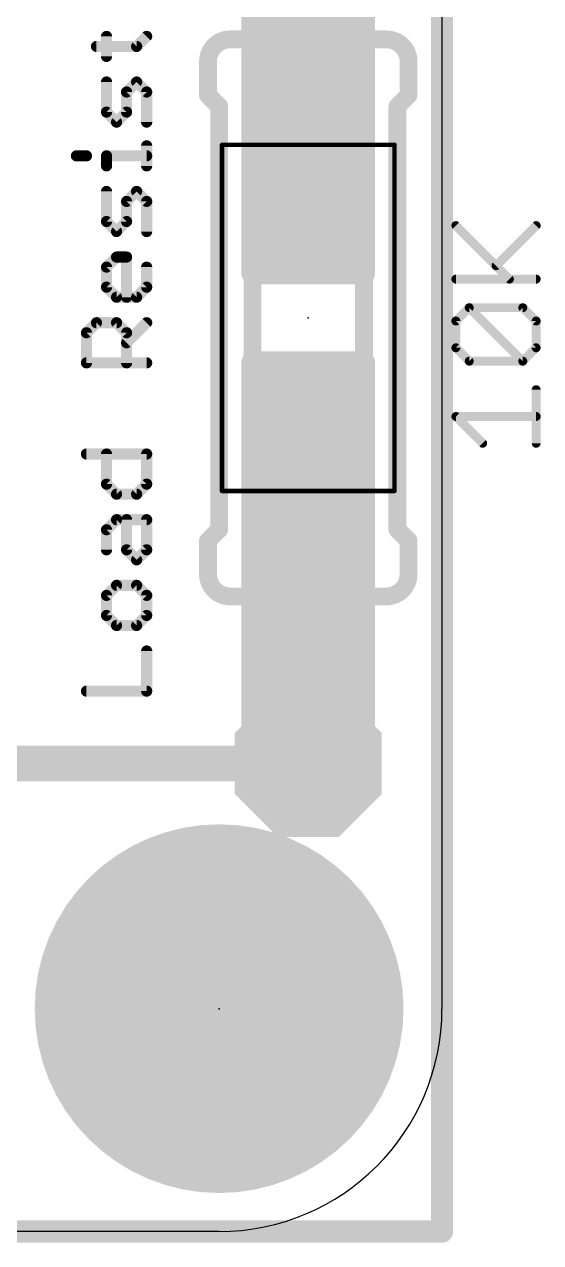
# Model space of a CAD drawing. Extents: x -4.8 to 24, y -1.7 to 22.6.
# Drawn here: x 18.1 to 23.98, y -0.13 to 13.76 of the extents above; entities that cross this region are included whole.
import ezdxf

# ---------------------------------------------------------------- set-up
doc = ezdxf.new("R2010")
doc.units = 0
for name, color, linetype in [('1', 12, 'CONTINUOUS'), ('16', 132, 'CONTINUOUS'), ('17', 110, 'CONTINUOUS'), ('20', 53, 'CONTINUOUS'), ('21', 40, 'CONTINUOUS'), ('23', 53, 'CONTINUOUS'), ('27', 253, 'CONTINUOUS'), ('39', 12, 'CONTINUOUS'), ('40', 132, 'CONTINUOUS'), ('41', 12, 'CONTINUOUS'), ('42', 132, 'CONTINUOUS'), ('51', 253, 'CONTINUOUS')]:
    doc.layers.add(name, color=color, linetype=linetype)

# ---------------------------------------------------------------- blocks, each defined once
blk = doc.blocks.new('RECT')
blk.add_solid([(-0.5, -0.5), (0.5, -0.5), (-0.5, 0.5), (0.5, 0.5)])
blk = doc.blocks.new('OCTAGONP')
at = {"const_width": 0.5}
blk.add_lwpolyline([(-0.25, -0.1036), (-0.25, 0.1036), (-0.1036, 0.25), (0.1036, 0.25), (0.25, 0.1036), (0.25, -0.1036), (0.1036, -0.25), (-0.1036, -0.25), (-0.25, -0.1036), (-0.25, 0.1036)], dxfattribs=at)
blk = doc.blocks.new('ROUNDP')
at = {"const_width": 0.5}
blk.add_lwpolyline([(0, -0.25, 1), (0, 0.25, 1), (0, -0.25)], format="xyb", dxfattribs=at)

msp = doc.modelspace()

# ---------------------------------------------------------------- linework, layer by layer
at = {"layer": '1'}
for points, const_width in [([(20.701, 15.748), (20.701, 10.922)], 0.254), ([(21.971, 10.922), (21.971, 15.748)], 0.254), ([(20.701, 13.716), (21.971, 13.716)], 0.254), ([(20.701, 13.462), (21.971, 13.462)], 0.254), ([(20.701, 13.208), (21.971, 13.208)], 0.254), ([(20.701, 12.954), (21.971, 12.954)], 0.254), ([(20.701, 12.7), (21.971, 12.7)], 0.254), ([(20.701, 12.446), (21.971, 12.446)], 0.254), ([(20.701, 12.192), (21.971, 12.192)], 0.254), ([(20.701, 11.938), (21.971, 11.938)], 0.254), ([(20.701, 11.684), (21.971, 11.684)], 0.254), ([(20.701, 11.43), (21.971, 11.43)], 0.254), ([(20.701, 11.176), (21.971, 11.176)], 0.254), ([(20.701, 10.922), (21.971, 10.922)], 0.254), ([(20.701, 10.922), (21.971, 10.922)], 0.254), ([(20.701, 9.906), (20.701, 5.08)], 0.254), ([(21.971, 9.906), (20.701, 9.906)], 0.254), ([(21.971, 5.08), (21.971, 9.906)], 0.254), ([(20.701, 9.652), (21.971, 9.652)], 0.254), ([(20.701, 9.398), (21.971, 9.398)], 0.254), ([(20.701, 9.144), (21.971, 9.144)], 0.254), ([(20.701, 8.89), (21.971, 8.89)], 0.254), ([(20.701, 8.636), (21.971, 8.636)], 0.254), ([(20.701, 8.382), (21.971, 8.382)], 0.254), ([(20.701, 8.128), (21.971, 8.128)], 0.254), ([(20.701, 7.874), (21.971, 7.874)], 0.254), ([(20.701, 7.62), (21.971, 7.62)], 0.254), ([(20.701, 7.366), (21.971, 7.366)], 0.254), ([(20.701, 7.112), (21.971, 7.112)], 0.254), ([(20.701, 6.858), (21.971, 6.858)], 0.254), ([(20.701, 6.604), (21.971, 6.604)], 0.254), ([(20.701, 6.35), (21.971, 6.35)], 0.254), ([(20.701, 6.096), (21.971, 6.096)], 0.254), ([(20.701, 5.842), (21.971, 5.842)], 0.254), ([(20.701, 5.588), (21.971, 5.588)], 0.254), ([(21.336, 5.334), (17.78, 5.334)], 0.4064), ([(20.701, 5.334), (21.971, 5.334)], 0.254), ([(20.701, 5.08), (21.082, 4.699)], 0.254), ([(20.701, 5.08), (21.971, 5.08)], 0.254), ([(21.59, 4.699), (21.971, 5.08)], 0.254), ([(20.955, 4.826), (21.717, 4.826)], 0.254), ([(21.082, 4.699), (21.59, 4.699)], 0.254)]:
    msp.add_lwpolyline(points, dxfattribs=dict(at, const_width=const_width))
for points, const_width in [([(20.701, 13.7795, 1), (20.701, 13.6525)], 0.127), ([(21.971, 13.6525, 1), (21.971, 13.7795)], 0.127), ([(20.701, 13.5255, 1), (20.701, 13.3985)], 0.127), ([(21.971, 13.3985, 1), (21.971, 13.5255)], 0.127), ([(20.701, 13.2715, 1), (20.701, 13.1445)], 0.127), ([(21.971, 13.1445, 1), (21.971, 13.2715)], 0.127), ([(20.701, 13.0175, 1), (20.701, 12.8905)], 0.127), ([(21.971, 12.8905, 1), (21.971, 13.0175)], 0.127), ([(20.701, 12.7635, 1), (20.701, 12.6365)], 0.127), ([(21.971, 12.6365, 1), (21.971, 12.7635)], 0.127), ([(20.701, 12.5095, 1), (20.701, 12.3825)], 0.127), ([(21.971, 12.3825, 1), (21.971, 12.5095)], 0.127), ([(20.701, 12.2555, 1), (20.701, 12.1285)], 0.127), ([(21.971, 12.1285, 1), (21.971, 12.2555)], 0.127), ([(20.701, 12.0015, 1), (20.701, 11.8745)], 0.127), ([(21.971, 11.8745, 1), (21.971, 12.0015)], 0.127), ([(20.701, 11.7475, 1), (20.701, 11.6205)], 0.127), ([(21.971, 11.6205, 1), (21.971, 11.7475)], 0.127), ([(20.701, 11.4935, 1), (20.701, 11.3665)], 0.127), ([(21.971, 11.3665, 1), (21.971, 11.4935)], 0.127), ([(20.701, 11.2395, 1), (20.701, 11.1125)], 0.127), ([(21.971, 11.1125, 1), (21.971, 11.2395)], 0.127), ([(20.701, 10.9855, 1), (20.701, 10.8585)], 0.127), ([(20.701, 10.9855, 1), (20.701, 10.8585)], 0.127), ([(20.6375, 10.922, 1), (20.7645, 10.922)], 0.127), ([(21.9075, 10.922, 1), (22.0345, 10.922)], 0.127), ([(21.971, 10.8585, 1), (21.971, 10.9855)], 0.127), ([(21.971, 10.8585, 1), (21.971, 10.9855)], 0.127), ([(20.7645, 9.906, 1), (20.6375, 9.906)], 0.127), ([(20.701, 9.9695, 1), (20.701, 9.8425)], 0.127), ([(22.0345, 9.906, 1), (21.9075, 9.906)], 0.127), ([(21.971, 9.8425, 1), (21.971, 9.9695)], 0.127), ([(20.701, 9.7155, 1), (20.701, 9.5885)], 0.127), ([(21.971, 9.5885, 1), (21.971, 9.7155)], 0.127), ([(20.701, 9.4615, 1), (20.701, 9.3345)], 0.127), ([(21.971, 9.3345, 1), (21.971, 9.4615)], 0.127), ([(20.701, 9.2075, 1), (20.701, 9.0805)], 0.127), ([(21.971, 9.0805, 1), (21.971, 9.2075)], 0.127), ([(20.701, 8.9535, 1), (20.701, 8.8265)], 0.127), ([(21.971, 8.8265, 1), (21.971, 8.9535)], 0.127), ([(20.701, 8.6995, 1), (20.701, 8.5725)], 0.127), ([(21.971, 8.5725, 1), (21.971, 8.6995)], 0.127), ([(20.701, 8.4455, 1), (20.701, 8.3185)], 0.127), ([(21.971, 8.3185, 1), (21.971, 8.4455)], 0.127), ([(20.701, 8.1915, 1), (20.701, 8.0645)], 0.127), ([(21.971, 8.0645, 1), (21.971, 8.1915)], 0.127), ([(20.701, 7.9375, 1), (20.701, 7.8105)], 0.127), ([(21.971, 7.8105, 1), (21.971, 7.9375)], 0.127), ([(20.701, 7.6835, 1), (20.701, 7.5565)], 0.127), ([(21.971, 7.5565, 1), (21.971, 7.6835)], 0.127), ([(20.701, 7.4295, 1), (20.701, 7.3025)], 0.127), ([(21.971, 7.3025, 1), (21.971, 7.4295)], 0.127), ([(20.701, 7.1755, 1), (20.701, 7.0485)], 0.127), ([(21.971, 7.0485, 1), (21.971, 7.1755)], 0.127), ([(20.701, 6.9215, 1), (20.701, 6.7945)], 0.127), ([(21.971, 6.7945, 1), (21.971, 6.9215)], 0.127), ([(20.701, 6.6675, 1), (20.701, 6.5405)], 0.127), ([(21.971, 6.5405, 1), (21.971, 6.6675)], 0.127), ([(20.701, 6.4135, 1), (20.701, 6.2865)], 0.127), ([(21.971, 6.2865, 1), (21.971, 6.4135)], 0.127), ([(20.701, 6.1595, 1), (20.701, 6.0325)], 0.127), ([(21.971, 6.0325, 1), (21.971, 6.1595)], 0.127), ([(20.701, 5.9055, 1), (20.701, 5.7785)], 0.127), ([(21.971, 5.7785, 1), (21.971, 5.9055)], 0.127), ([(20.701, 5.6515, 1), (20.701, 5.5245)], 0.127), ([(21.971, 5.5245, 1), (21.971, 5.6515)], 0.127), ([(20.701, 5.3975, 1), (20.701, 5.2705)], 0.127), ([(21.336, 5.2324, 1), (21.336, 5.4356)], 0.2032), ([(21.971, 5.2705, 1), (21.971, 5.3975)], 0.127), ([(20.7459, 5.1249, 1), (20.6561, 5.0351)], 0.127), ([(20.701, 5.1435, 1), (20.701, 5.0165)], 0.127), ([(20.6375, 5.08, 1), (20.7645, 5.08)], 0.127), ([(21.9075, 5.08, 1), (22.0345, 5.08)], 0.127), ([(22.0159, 5.0351, 1), (21.9261, 5.1249)], 0.127), ([(21.971, 5.0165, 1), (21.971, 5.1435)], 0.127), ([(20.955, 4.8895, 1), (20.955, 4.7625)], 0.127), ([(21.717, 4.7625, 1), (21.717, 4.8895)], 0.127), ([(21.082, 4.7625, 1), (21.082, 4.6355)], 0.127), ([(21.0371, 4.6541, 1), (21.1269, 4.7439)], 0.127), ([(21.5451, 4.7439, 1), (21.6349, 4.6541)], 0.127), ([(21.59, 4.6355, 1), (21.59, 4.7625)], 0.127)]:
    msp.add_lwpolyline(points, format="xyb", dxfattribs=dict(at, const_width=const_width))
at = {"layer": '16', "const_width": 0.254}
for points in [[(22.86, 20.97), (22.86, 0)], [(22.86, 0), (0, 0)]]:
    msp.add_lwpolyline(points, dxfattribs=at)
at = {"layer": '16', "const_width": 0.127}
for points in [[(22.7965, 0, 1), (22.9235, 0)], [(22.86, -0.0635, 1), (22.86, 0.0635)]]:
    msp.add_lwpolyline(points, format="xyb", dxfattribs=at)
at = {"layer": '20'}
for p, q in [((22.86, 18.43), (22.86, 2.54)), ((20.32, 0), (2.54, 0))]:
    msp.add_line(p, q, dxfattribs=at)
msp.add_arc((20.32, 2.54), 2.54, 270, 0, dxfattribs=at)
at = {"layer": '21'}
for points, const_width in [([(19.0369, 13.3942), (19.0369, 13.623)], 0.127), ([(19.3801, 13.5086), (19.4945, 13.623)], 0.127), ([(22.225, 13.589), (20.447, 13.589)], 0.2032), ([(18.9225, 13.5086), (19.3801, 13.5086)], 0.127), ([(20.193, 13.335), (20.193, 12.954)], 0.2032), ([(22.479, 13.335), (22.479, 12.954)], 0.2032), ([(19.0369, 12.7602), (19.0369, 13.1034)], 0.127), ([(19.3801, 13.1034), (19.2657, 12.989)], 0.127), ([(19.4945, 12.989), (19.3801, 13.1034)], 0.127), ([(20.32, 12.827), (20.193, 12.954)], 0.2032), ([(22.352, 12.827), (22.479, 12.954)], 0.2032), ([(19.2657, 12.989), (19.2657, 12.7602)], 0.127), ([(19.4945, 12.6458), (19.4945, 12.989)], 0.127), ([(20.32, 12.827), (20.32, 8.001)], 0.2032), ([(22.352, 12.827), (22.352, 8.001)], 0.2032), ([(19.1513, 12.6458), (19.0369, 12.7602)], 0.127), ([(19.2657, 12.7602), (19.1513, 12.6458)], 0.127), ([(19.4945, 12.1468), (19.4945, 12.3756)], 0.127), ([(18.6937, 12.2612), (18.8081, 12.2612)], 0.127), ([(19.0369, 12.1468), (19.0369, 12.2612)], 0.127), ([(19.0369, 12.2612), (19.4945, 12.2612)], 0.127), ([(19.0369, 11.5128), (19.0369, 11.856)], 0.127), ([(19.3801, 11.856), (19.2657, 11.7416)], 0.127), ([(19.2657, 11.7416), (19.2657, 11.5128)], 0.127), ([(19.4945, 11.7416), (19.3801, 11.856)], 0.127), ([(19.4945, 11.3984), (19.4945, 11.7416)], 0.127), ([(19.1513, 11.3984), (19.0369, 11.5128)], 0.127), ([(19.2657, 11.5128), (19.1513, 11.3984)], 0.127), ([(19.0369, 10.9932), (19.1513, 11.1076)], 0.127), ([(19.1513, 11.1076), (19.2657, 11.1076)], 0.127), ([(19.2657, 11.1076), (19.2657, 10.65)], 0.127), ([(19.0369, 10.7644), (19.0369, 10.9932)], 0.127), ([(19.4945, 10.9932), (19.4945, 10.7644)], 0.127), ([(19.1513, 10.65), (19.0369, 10.7644)], 0.127), ([(19.3801, 10.65), (19.1513, 10.65)], 0.127), ([(19.4945, 10.7644), (19.3801, 10.65)], 0.127), ([(18.8081, 10.2448), (18.9225, 10.3592)], 0.127), ([(18.9225, 10.3592), (19.1513, 10.3592)], 0.127), ([(19.1513, 10.3592), (19.2657, 10.2448)], 0.127), ([(19.2657, 10.1304), (19.4945, 10.3592)], 0.127), ([(18.8081, 9.9016), (18.8081, 10.2448)], 0.127), ([(19.2657, 10.2448), (19.2657, 9.9016)], 0.127), ([(19.4945, 9.9016), (18.8081, 9.9016)], 0.127), ([(18.8081, 8.8623), (19.4945, 8.8623)], 0.127), ([(19.0369, 8.5191), (19.0369, 8.8623)], 0.127), ([(19.4945, 8.8623), (19.4945, 8.5191)], 0.127), ([(19.1513, 8.4047), (19.0369, 8.5191)], 0.127), ([(19.4945, 8.5191), (19.3801, 8.4047)], 0.127), ([(19.3801, 8.4047), (19.1513, 8.4047)], 0.127), ([(19.0369, 7.9995), (19.1513, 8.1139)], 0.127), ([(19.0369, 7.7707), (19.0369, 7.9995)], 0.127), ([(19.1513, 8.1139), (19.4945, 8.1139)], 0.127), ([(19.2657, 7.7707), (19.2657, 8.1139)], 0.127), ([(19.4945, 8.1139), (19.4945, 7.7707)], 0.127), ([(20.32, 8.001), (20.193, 7.874)], 0.2032), ([(22.352, 8.001), (22.479, 7.874)], 0.2032), ([(20.193, 7.493), (20.193, 7.874)], 0.2032), ([(22.479, 7.493), (22.479, 7.874)], 0.2032), ([(19.3801, 7.6563), (19.2657, 7.7707)], 0.127), ([(19.4945, 7.7707), (19.3801, 7.6563)], 0.127), ([(19.1513, 7.3655), (19.0369, 7.2511)], 0.127), ([(19.3801, 7.3655), (19.1513, 7.3655)], 0.127), ([(19.4945, 7.2511), (19.3801, 7.3655)], 0.127), ([(19.0369, 7.2511), (19.0369, 7.0223)], 0.127), ([(19.4945, 7.0223), (19.4945, 7.2511)], 0.127), ([(22.225, 7.239), (20.447, 7.239)], 0.2032), ([(19.0369, 7.0223), (19.1513, 6.9079)], 0.127), ([(19.3801, 6.9079), (19.4945, 7.0223)], 0.127), ([(19.1513, 6.9079), (19.3801, 6.9079)], 0.127), ([(19.4945, 6.1595), (19.4945, 6.6171)], 0.127), ([(18.8081, 6.1595), (19.4945, 6.1595)], 0.127)]:
    msp.add_lwpolyline(points, dxfattribs=dict(at, const_width=const_width))
for points, const_width in [([(19.0687, 13.623, 1), (19.0052, 13.623)], 0.0635), ([(19.517, 13.6005, 1), (19.472, 13.6454)], 0.0635), ([(20.447, 13.589, 0.4142), (20.193, 13.335)], 0.2032), ([(20.447, 13.6398, 1), (20.447, 13.5382)], 0.1016), ([(20.447, 13.5382, 1), (20.447, 13.6398)], 0.1016), ([(22.479, 13.335, 0.4142), (22.225, 13.589)], 0.2032), ([(22.225, 13.6398, 1), (22.225, 13.5382)], 0.1016), ([(22.225, 13.5382, 1), (22.225, 13.6398)], 0.1016), ([(18.9225, 13.5403, 1), (18.9225, 13.4768)], 0.0635), ([(19.3577, 13.531, 1), (19.4026, 13.4861)], 0.0635), ([(19.3801, 13.4768, 1), (19.3801, 13.5403)], 0.0635), ([(19.0052, 13.3942, 1), (19.0687, 13.3942)], 0.0635), ([(20.2438, 13.335, 1), (20.1422, 13.335)], 0.1016), ([(20.1422, 13.335, 1), (20.2438, 13.335)], 0.1016), ([(22.5298, 13.335, 1), (22.4282, 13.335)], 0.1016), ([(22.4282, 13.335, 1), (22.5298, 13.335)], 0.1016), ([(19.0687, 13.1034, 1), (19.0052, 13.1034)], 0.0635), ([(19.4026, 13.1258, 1), (19.3577, 13.0809)], 0.0635), ([(19.4026, 13.0809, 1), (19.3577, 13.1258)], 0.0635), ([(20.2289, 12.9899, 1), (20.1571, 12.9181)], 0.1016), ([(22.5149, 12.9181, 1), (22.4431, 12.9899)], 0.1016), ([(19.2975, 12.989, 1), (19.234, 12.989)], 0.0635), ([(19.2433, 13.0114, 1), (19.2882, 12.9665)], 0.0635), ([(19.5263, 12.989, 1), (19.4628, 12.989)], 0.0635), ([(19.472, 12.9665, 1), (19.517, 13.0114)], 0.0635), ([(20.1422, 12.954, 1), (20.2438, 12.954)], 0.1016), ([(20.3708, 12.827, 1), (20.2692, 12.827)], 0.1016), ([(22.4028, 12.827, 1), (22.3012, 12.827)], 0.1016), ([(22.4282, 12.954, 1), (22.5298, 12.954)], 0.1016), ([(19.0052, 12.7602, 1), (19.0687, 12.7602)], 0.0635), ([(19.0594, 12.7826, 1), (19.0145, 12.7377)], 0.0635), ([(19.234, 12.7602, 1), (19.2975, 12.7602)], 0.0635), ([(19.2882, 12.7377, 1), (19.2433, 12.7826)], 0.0635), ([(20.2841, 12.7911, 1), (20.3559, 12.8629)], 0.1016), ([(22.3161, 12.8629, 1), (22.3879, 12.7911)], 0.1016), ([(19.1289, 12.6682, 1), (19.1738, 12.6233)], 0.0635), ([(19.1289, 12.6233, 1), (19.1738, 12.6682)], 0.0635), ([(19.4628, 12.6458, 1), (19.5263, 12.6458)], 0.0635), ([(19.5263, 12.3756, 1), (19.4628, 12.3756)], 0.0635), ([(18.6937, 12.293, 1), (18.6937, 12.2295)], 0.0635), ([(18.8081, 12.2295, 1), (18.8081, 12.293)], 0.0635), ([(19.0687, 12.2612, 1), (19.0052, 12.2612)], 0.0635), ([(19.0369, 12.293, 1), (19.0369, 12.2295)], 0.0635), ([(19.4945, 12.2295, 1), (19.4945, 12.293)], 0.0635), ([(19.0052, 12.1468, 1), (19.0687, 12.1468)], 0.0635), ([(19.4628, 12.1468, 1), (19.5263, 12.1468)], 0.0635), ([(19.0687, 11.856, 1), (19.0052, 11.856)], 0.0635), ([(19.2975, 11.7416, 1), (19.234, 11.7416)], 0.0635), ([(19.4026, 11.8785, 1), (19.3577, 11.8335)], 0.0635), ([(19.4026, 11.8335, 1), (19.3577, 11.8785)], 0.0635), ([(19.5263, 11.7416, 1), (19.4628, 11.7416)], 0.0635), ([(19.2433, 11.7641, 1), (19.2882, 11.7191)], 0.0635), ([(19.472, 11.7191, 1), (19.517, 11.7641)], 0.0635), ([(19.0052, 11.5128, 1), (19.0687, 11.5128)], 0.0635), ([(19.0594, 11.5353, 1), (19.0145, 11.4904)], 0.0635), ([(19.234, 11.5128, 1), (19.2975, 11.5128)], 0.0635), ([(19.2882, 11.4904, 1), (19.2433, 11.5353)], 0.0635), ([(19.1289, 11.4209, 1), (19.1738, 11.376)], 0.0635), ([(19.1289, 11.376, 1), (19.1738, 11.4209)], 0.0635), ([(19.4628, 11.3984, 1), (19.5263, 11.3984)], 0.0635), ([(19.1513, 11.1393, 1), (19.1513, 11.0758)], 0.0635), ([(19.1738, 11.0851, 1), (19.1289, 11.13)], 0.0635), ([(19.2975, 11.1076, 1), (19.234, 11.1076)], 0.0635), ([(19.2657, 11.0758, 1), (19.2657, 11.1393)], 0.0635), ([(19.0687, 10.9932, 1), (19.0052, 10.9932)], 0.0635), ([(19.0145, 11.0156, 1), (19.0594, 10.9707)], 0.0635), ([(19.5263, 10.9932, 1), (19.4628, 10.9932)], 0.0635), ([(19.0052, 10.7644, 1), (19.0687, 10.7644)], 0.0635), ([(19.0594, 10.7868, 1), (19.0145, 10.7419)], 0.0635), ([(19.1513, 10.6817, 1), (19.1513, 10.6182)], 0.0635), ([(19.1289, 10.6275, 1), (19.1738, 10.6724)], 0.0635), ([(19.3577, 10.6724, 1), (19.4026, 10.6275)], 0.0635), ([(19.3801, 10.6182, 1), (19.3801, 10.6817)], 0.0635), ([(19.4628, 10.7644, 1), (19.5263, 10.7644)], 0.0635), ([(19.517, 10.7419, 1), (19.472, 10.7868)], 0.0635), ([(19.234, 10.65, 1), (19.2975, 10.65)], 0.0635), ([(18.9225, 10.3909, 1), (18.9225, 10.3274)], 0.0635), ([(18.945, 10.3367, 1), (18.9001, 10.3816)], 0.0635), ([(19.1738, 10.3816, 1), (19.1289, 10.3367)], 0.0635), ([(19.1513, 10.3274, 1), (19.1513, 10.3909)], 0.0635), ([(19.517, 10.3367, 1), (19.472, 10.3816)], 0.0635), ([(18.8399, 10.2448, 1), (18.7764, 10.2448)], 0.0635), ([(18.7857, 10.2672, 1), (18.8306, 10.2223)], 0.0635), ([(19.2975, 10.2448, 1), (19.234, 10.2448)], 0.0635), ([(19.2433, 10.2223, 1), (19.2882, 10.2672)], 0.0635), ([(19.2433, 10.1528, 1), (19.2882, 10.1079)], 0.0635), ([(18.8081, 9.9333, 1), (18.8081, 9.8698)], 0.0635), ([(18.7764, 9.9016, 1), (18.8399, 9.9016)], 0.0635), ([(19.234, 9.9016, 1), (19.2975, 9.9016)], 0.0635), ([(19.4945, 9.8698, 1), (19.4945, 9.9333)], 0.0635), ([(18.8081, 8.8941, 1), (18.8081, 8.8306)], 0.0635), ([(19.0687, 8.8623, 1), (19.0052, 8.8623)], 0.0635), ([(19.5263, 8.8623, 1), (19.4628, 8.8623)], 0.0635), ([(19.4945, 8.8306, 1), (19.4945, 8.8941)], 0.0635), ([(19.0052, 8.5191, 1), (19.0687, 8.5191)], 0.0635), ([(19.0594, 8.5416, 1), (19.0145, 8.4967)], 0.0635), ([(19.4628, 8.5191, 1), (19.5263, 8.5191)], 0.0635), ([(19.517, 8.4967, 1), (19.472, 8.5416)], 0.0635), ([(19.1513, 8.4365, 1), (19.1513, 8.373)], 0.0635), ([(19.1289, 8.3823, 1), (19.1738, 8.4272)], 0.0635), ([(19.3577, 8.4272, 1), (19.4026, 8.3823)], 0.0635), ([(19.3801, 8.373, 1), (19.3801, 8.4365)], 0.0635), ([(19.0687, 7.9995, 1), (19.0052, 7.9995)], 0.0635), ([(19.1513, 8.1457, 1), (19.1513, 8.0822)], 0.0635), ([(19.1738, 8.0915, 1), (19.1289, 8.1364)], 0.0635), ([(19.2975, 8.1139, 1), (19.234, 8.1139)], 0.0635), ([(19.5263, 8.1139, 1), (19.4628, 8.1139)], 0.0635), ([(19.4945, 8.0822, 1), (19.4945, 8.1457)], 0.0635), ([(20.3559, 7.9651, 1), (20.2841, 8.0369)], 0.1016), ([(22.3879, 8.0369, 1), (22.3161, 7.9651)], 0.1016), ([(19.0145, 8.022, 1), (19.0594, 7.9771)], 0.0635), ([(20.2438, 7.874, 1), (20.1422, 7.874)], 0.1016), ([(20.1571, 7.9099, 1), (20.2289, 7.8381)], 0.1016), ([(20.2692, 8.001, 1), (20.3708, 8.001)], 0.1016), ([(22.3012, 8.001, 1), (22.4028, 8.001)], 0.1016), ([(22.5298, 7.874, 1), (22.4282, 7.874)], 0.1016), ([(22.4431, 7.8381, 1), (22.5149, 7.9099)], 0.1016), ([(19.0052, 7.7707, 1), (19.0687, 7.7707)], 0.0635), ([(19.2882, 7.7932, 1), (19.2433, 7.7483)], 0.0635), ([(19.234, 7.7707, 1), (19.2975, 7.7707)], 0.0635), ([(19.4628, 7.7707, 1), (19.5263, 7.7707)], 0.0635), ([(19.517, 7.7483, 1), (19.472, 7.7932)], 0.0635), ([(19.3577, 7.6788, 1), (19.4026, 7.6339)], 0.0635), ([(19.3577, 7.6339, 1), (19.4026, 7.6788)], 0.0635), ([(20.193, 7.493, 0.4142), (20.447, 7.239)], 0.2032), ([(20.2438, 7.493, 1), (20.1422, 7.493)], 0.1016), ([(20.1422, 7.493, 1), (20.2438, 7.493)], 0.1016), ([(22.225, 7.239, 0.4142), (22.479, 7.493)], 0.2032), ([(22.5298, 7.493, 1), (22.4282, 7.493)], 0.1016), ([(22.4282, 7.493, 1), (22.5298, 7.493)], 0.1016), ([(19.1513, 7.3973, 1), (19.1513, 7.3338)], 0.0635), ([(19.1738, 7.3431, 1), (19.1289, 7.388)], 0.0635), ([(19.4026, 7.388, 1), (19.3577, 7.3431)], 0.0635), ([(19.3801, 7.3338, 1), (19.3801, 7.3973)], 0.0635), ([(19.0687, 7.2511, 1), (19.0052, 7.2511)], 0.0635), ([(19.0145, 7.2736, 1), (19.0594, 7.2287)], 0.0635), ([(19.5263, 7.2511, 1), (19.4628, 7.2511)], 0.0635), ([(19.472, 7.2287, 1), (19.517, 7.2736)], 0.0635), ([(20.447, 7.2898, 1), (20.447, 7.1882)], 0.1016), ([(20.447, 7.1882, 1), (20.447, 7.2898)], 0.1016), ([(22.225, 7.2898, 1), (22.225, 7.1882)], 0.1016), ([(22.225, 7.1882, 1), (22.225, 7.2898)], 0.1016), ([(19.0594, 7.0448, 1), (19.0145, 6.9999)], 0.0635), ([(19.517, 6.9999, 1), (19.472, 7.0448)], 0.0635), ([(19.0052, 7.0223, 1), (19.0687, 7.0223)], 0.0635), ([(19.1513, 6.9397, 1), (19.1513, 6.8762)], 0.0635), ([(19.1289, 6.8855, 1), (19.1738, 6.9304)], 0.0635), ([(19.3577, 6.9304, 1), (19.4026, 6.8855)], 0.0635), ([(19.3801, 6.8762, 1), (19.3801, 6.9397)], 0.0635), ([(19.4628, 7.0223, 1), (19.5263, 7.0223)], 0.0635), ([(19.5263, 6.6171, 1), (19.4628, 6.6171)], 0.0635), ([(18.8081, 6.1913, 1), (18.8081, 6.1278)], 0.0635), ([(19.4628, 6.1595, 1), (19.5263, 6.1595)], 0.0635), ([(19.4945, 6.1278, 1), (19.4945, 6.1913)], 0.0635), ([(20.32, 0.54, 1), (20.32, 4.54, 1), (20.32, 0.54)], 0.2032)]:
    msp.add_lwpolyline(points, format="xyb", dxfattribs=dict(at, const_width=const_width))
at = {"layer": '23'}
for p in [(21.336, 10.414), (20.32, 2.54)]:
    msp.add_point(p, dxfattribs=at)
at = {"layer": '27', "const_width": 0.1016}
for points in [[(23.6281, 10.8562), (23.018, 11.4664)], [(23.4756, 11.0088), (23.9332, 11.4664)], [(23.018, 10.8562), (23.9332, 10.8562)], [(23.018, 10.3783), (23.1706, 10.5308)], [(23.1706, 10.5308), (23.7807, 10.5308)], [(23.7807, 9.9207), (23.1706, 10.5308)], [(23.7807, 10.5308), (23.9332, 10.3783)], [(23.018, 10.0732), (23.018, 10.3783)], [(23.9332, 10.3783), (23.9332, 10.0732)], [(23.1706, 9.9207), (23.018, 10.0732)], [(23.9332, 10.0732), (23.7807, 9.9207)], [(23.7807, 9.9207), (23.1706, 9.9207)], [(23.9332, 8.9852), (23.9332, 9.5953)], [(23.3231, 8.9852), (23.018, 9.2903)], [(23.018, 9.2903), (23.9332, 9.2903)]]:
    msp.add_lwpolyline(points, dxfattribs=at)
at = {"layer": '27', "const_width": 0.0508}
for points in [[(23.036, 11.4843, 1), (23.0001, 11.4484)], [(23.9512, 11.4484, 1), (23.9152, 11.4843)], [(23.4576, 11.0267, 1), (23.4936, 10.9908)], [(23.018, 10.8816, 1), (23.018, 10.8308)], [(23.6102, 10.8383, 1), (23.6461, 10.8742)], [(23.9332, 10.8308, 1), (23.9332, 10.8816)], [(23.1706, 10.5562, 1), (23.1706, 10.5054)], [(23.1885, 10.5488, 1), (23.1526, 10.5129)], [(23.1885, 10.5129, 1), (23.1526, 10.5488)], [(23.7986, 10.5488, 1), (23.7627, 10.5129)], [(23.7807, 10.5054, 1), (23.7807, 10.5562)], [(23.0434, 10.3783, 1), (22.9926, 10.3783)], [(23.0001, 10.3963, 1), (23.036, 10.3603)], [(23.9586, 10.3783, 1), (23.9078, 10.3783)], [(23.9152, 10.3603, 1), (23.9512, 10.3963)], [(22.9926, 10.0732, 1), (23.0434, 10.0732)], [(23.036, 10.0912, 1), (23.0001, 10.0553)], [(23.9078, 10.0732, 1), (23.9586, 10.0732)], [(23.9512, 10.0553, 1), (23.9152, 10.0912)], [(23.1706, 9.9461, 1), (23.1706, 9.8953)], [(23.1526, 9.9028, 1), (23.1885, 9.9387)], [(23.7627, 9.9387, 1), (23.7986, 9.9028)], [(23.7627, 9.9028, 1), (23.7986, 9.9387)], [(23.7807, 9.8953, 1), (23.7807, 9.9461)], [(23.9586, 9.5953, 1), (23.9078, 9.5953)], [(23.018, 9.3157, 1), (23.018, 9.2649)], [(23.036, 9.3082, 1), (23.0001, 9.2723)], [(23.9332, 9.2649, 1), (23.9332, 9.3157)], [(23.3051, 8.9672, 1), (23.341, 9.0032)], [(23.9078, 8.9852, 1), (23.9586, 8.9852)]]:
    msp.add_lwpolyline(points, format="xyb", dxfattribs=at)
at = {"layer": '39', "const_width": 0.0508}
for points in [[(20.353, 8.441), (20.353, 12.387)], [(20.353, 12.387), (22.319, 12.387)], [(22.319, 12.387), (22.319, 8.441)], [(22.319, 8.441), (20.353, 8.441)]]:
    msp.add_lwpolyline(points, dxfattribs=at)
at = {"layer": '39'}
for points, const_width in [([(20.3657, 12.387, 1), (20.3403, 12.387)], 0.0254), ([(20.353, 12.3997, 1), (20.353, 12.3743)], 0.0254), ([(22.3317, 12.387, 1), (22.3063, 12.387)], 0.0254), ([(22.319, 12.3743, 1), (22.319, 12.3997)], 0.0254), ([(20.353, 8.4537, 1), (20.353, 8.4283)], 0.0254), ([(20.3403, 8.441, 1), (20.3657, 8.441)], 0.0254), ([(22.3063, 8.441, 1), (22.3317, 8.441)], 0.0254), ([(22.319, 8.4283, 1), (22.319, 8.4537)], 0.0254), ([(20.32, 1.54, 1), (20.32, 3.54, 1), (20.32, 1.54)], 2.032)]:
    msp.add_lwpolyline(points, format="xyb", dxfattribs=dict(at, const_width=const_width))
at = {"layer": '40', "const_width": 2.032}
msp.add_lwpolyline([(20.32, 1.54, 1), (20.32, 3.54, 1), (20.32, 1.54)], format="xyb", dxfattribs=at)
at = {"layer": '41', "const_width": 2.032}
msp.add_lwpolyline([(20.32, 1.54, 1), (20.32, 3.54, 1), (20.32, 1.54)], format="xyb", dxfattribs=at)
at = {"layer": '42', "const_width": 2.032}
msp.add_lwpolyline([(20.32, 1.54, 1), (20.32, 3.54, 1), (20.32, 1.54)], format="xyb", dxfattribs=at)
at = {"layer": '51'}
for points, const_width in [([(20.701, 10.004), (20.701, 10.824)], 0.2032), ([(21.971, 10.004), (21.971, 10.824)], 0.2032), ([(21.336, 5.334), (21.336, 6.35)], 0.6096)]:
    msp.add_lwpolyline(points, dxfattribs=dict(at, const_width=const_width))
for points, const_width in [([(20.7518, 10.824, 1), (20.6502, 10.824)], 0.1016), ([(22.0218, 10.824, 1), (21.9202, 10.824)], 0.1016), ([(20.6502, 10.004, 1), (20.7518, 10.004)], 0.1016), ([(21.9202, 10.004, 1), (22.0218, 10.004)], 0.1016), ([(21.4884, 6.35, 1), (21.1836, 6.35)], 0.3048), ([(21.1836, 5.334, 1), (21.4884, 5.334)], 0.3048)]:
    msp.add_lwpolyline(points, format="xyb", dxfattribs=dict(at, const_width=const_width))

# ---------------------------------------------------------------- block references
at = {"layer": '17', "xscale": 1.6764, "yscale": 1.6764, "rotation": 90}
msp.add_blockref('OCTAGONP', (21.336, 5.334), dxfattribs=at)
msp.add_blockref('OCTAGONP', (21.336, 5.334), dxfattribs=at)
at = {"layer": '17', "xscale": 3.2, "yscale": 3.2}
msp.add_blockref('ROUNDP', (20.32, 2.54), dxfattribs=at)
msp.add_blockref('ROUNDP', (20.32, 2.54), dxfattribs=at)
at = {"layer": '21', "xscale": 0.8636, "yscale": 0.6096, "rotation": 90}
for p in [(21.336, 14.0208), (21.336, 6.8072)]:
    msp.add_blockref('RECT', p, dxfattribs=at)
at = {"layer": '51', "xscale": 0.65, "yscale": 1.4, "rotation": 90}
for p in [(21.3345, 11.1454), (21.3345, 9.6722)]:
    msp.add_blockref('RECT', p, dxfattribs=at)

doc.saveas('drawing.dxf')
